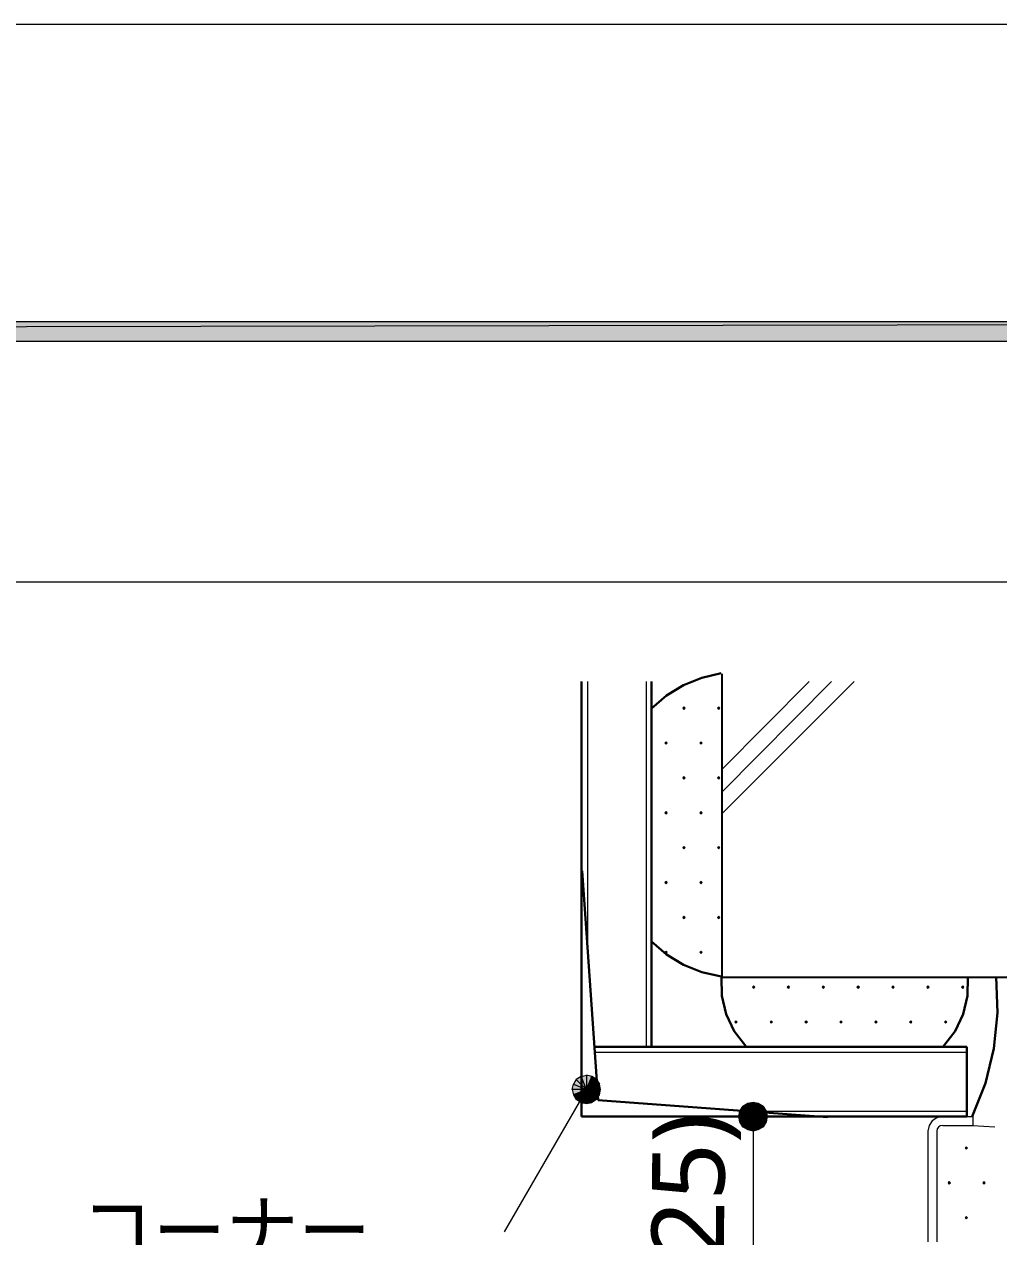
# Model space of a CAD drawing. Header units: millimetres. Extents: x 0 to 420, y 0 to 297.
# Drawn here: x 294.3 to 329.2, y 253.55 to 296.97 of the extents above; entities that cross this region are included whole.
import ezdxf
from ezdxf.enums import TextEntityAlignment as Align

# ---------------------------------------------------------------- set-up
doc = ezdxf.new("R2010")
doc.units = ezdxf.units.MM
doc.styles.add('kst32b', font='NotoSansJP-Variable.ttf')

msp = doc.modelspace()

# ---------------------------------------------------------------- hatches: boundary and pattern name
h = msp.add_hatch(color=7)
h.paths.add_polyline_path([(394.166, 285.623), (394.166, 286.321), (26.183, 285.623), (394.166, 285.623)])
h.paths.add_polyline_path([(394.166, 286.321), (26.183, 285.623), (26.183, 286.321), (394.166, 286.321)])
for points in [[(317.923, 272.521), (317.902, 272.5), (317.881, 272.479), (317.902, 272.457), (317.923, 272.436), (317.945, 272.457), (317.966, 272.479), (317.945, 272.5), (317.923, 272.521)], [(319.172, 272.521), (319.151, 272.5), (319.13, 272.479), (319.151, 272.457), (319.172, 272.436), (319.193, 272.457), (319.214, 272.479), (319.193, 272.5), (319.172, 272.521)], [(317.288, 271.272), (317.267, 271.251), (317.246, 271.23), (317.267, 271.208), (317.288, 271.187), (317.309, 271.208), (317.331, 271.23), (317.309, 271.251), (317.288, 271.272)], [(318.537, 271.272), (318.516, 271.251), (318.495, 271.23), (318.516, 271.208), (318.537, 271.187), (318.558, 271.208), (318.579, 271.23), (318.558, 271.251), (318.537, 271.272)], [(317.923, 270.023), (317.902, 270.002), (317.881, 269.981), (317.902, 269.96), (317.923, 269.938), (317.945, 269.96), (317.966, 269.981), (317.945, 270.002), (317.923, 270.023)], [(319.172, 270.023), (319.151, 270.002), (319.13, 269.981), (319.151, 269.96), (319.172, 269.938), (319.193, 269.96), (319.214, 269.981), (319.193, 270.002), (319.172, 270.023)], [(317.288, 268.774), (317.267, 268.753), (317.246, 268.732), (317.267, 268.711), (317.288, 268.69), (317.309, 268.711), (317.331, 268.732), (317.309, 268.753), (317.288, 268.774)], [(318.537, 268.774), (318.516, 268.753), (318.495, 268.732), (318.516, 268.711), (318.537, 268.69), (318.558, 268.711), (318.579, 268.732), (318.558, 268.753), (318.537, 268.774)], [(317.923, 267.525), (317.902, 267.504), (317.881, 267.483), (317.902, 267.462), (317.923, 267.441), (317.945, 267.462), (317.966, 267.483), (317.945, 267.504), (317.923, 267.525)], [(319.172, 267.525), (319.151, 267.504), (319.13, 267.483), (319.151, 267.462), (319.172, 267.441), (319.193, 267.462), (319.214, 267.483), (319.193, 267.504), (319.172, 267.525)], [(317.288, 266.277), (317.267, 266.255), (317.246, 266.234), (317.267, 266.213), (317.288, 266.192), (317.309, 266.213), (317.331, 266.234), (317.309, 266.255), (317.288, 266.277)], [(318.537, 266.277), (318.516, 266.255), (318.495, 266.234), (318.516, 266.213), (318.537, 266.192), (318.558, 266.213), (318.579, 266.234), (318.558, 266.255), (318.537, 266.277)], [(317.923, 265.028), (317.902, 265.007), (317.881, 264.985), (317.902, 264.964), (317.923, 264.943), (317.945, 264.964), (317.966, 264.985), (317.945, 265.007), (317.923, 265.028)], [(319.172, 265.028), (319.151, 265.007), (319.13, 264.985), (319.151, 264.964), (319.172, 264.943), (319.193, 264.964), (319.214, 264.985), (319.193, 265.007), (319.172, 265.028)], [(317.288, 263.779), (317.267, 263.758), (317.246, 263.737), (317.267, 263.715), (317.288, 263.694), (317.309, 263.715), (317.331, 263.737), (317.309, 263.758), (317.288, 263.779)], [(318.537, 263.779), (318.516, 263.758), (318.495, 263.737), (318.516, 263.715), (318.537, 263.694), (318.558, 263.715), (318.579, 263.737), (318.558, 263.758), (318.537, 263.779)], [(320.421, 262.53), (320.4, 262.509), (320.379, 262.488), (320.4, 262.467), (320.421, 262.446), (320.442, 262.467), (320.463, 262.488), (320.442, 262.509), (320.421, 262.53)], [(321.67, 262.53), (321.649, 262.509), (321.628, 262.488), (321.649, 262.467), (321.67, 262.446), (321.691, 262.467), (321.712, 262.488), (321.691, 262.509), (321.67, 262.53)], [(322.919, 262.53), (322.898, 262.509), (322.876, 262.488), (322.898, 262.467), (322.919, 262.446), (322.94, 262.467), (322.961, 262.488), (322.94, 262.509), (322.919, 262.53)], [(324.168, 262.53), (324.146, 262.509), (324.125, 262.488), (324.146, 262.467), (324.168, 262.446), (324.189, 262.467), (324.21, 262.488), (324.189, 262.509), (324.168, 262.53)], [(325.416, 262.53), (325.395, 262.509), (325.374, 262.488), (325.395, 262.467), (325.416, 262.446), (325.437, 262.467), (325.459, 262.488), (325.437, 262.509), (325.416, 262.53)], [(326.665, 262.53), (326.644, 262.509), (326.623, 262.488), (326.644, 262.467), (326.665, 262.446), (326.686, 262.467), (326.707, 262.488), (326.686, 262.509), (326.665, 262.53)], [(327.914, 262.53), (327.893, 262.509), (327.872, 262.488), (327.893, 262.467), (327.914, 262.446), (327.935, 262.467), (327.956, 262.488), (327.935, 262.509), (327.914, 262.53)], [(319.786, 261.281), (319.765, 261.26), (319.744, 261.239), (319.765, 261.218), (319.786, 261.197), (319.807, 261.218), (319.828, 261.239), (319.807, 261.26), (319.786, 261.281)], [(321.056, 261.281), (321.035, 261.26), (321.014, 261.239), (321.035, 261.218), (321.056, 261.197), (321.077, 261.218), (321.098, 261.239), (321.077, 261.26), (321.056, 261.281)], [(322.305, 261.281), (322.284, 261.26), (322.262, 261.239), (322.284, 261.218), (322.305, 261.197), (322.326, 261.218), (322.347, 261.239), (322.326, 261.26), (322.305, 261.281)], [(323.554, 261.281), (323.532, 261.26), (323.511, 261.239), (323.532, 261.218), (323.554, 261.197), (323.575, 261.218), (323.596, 261.239), (323.575, 261.26), (323.554, 261.281)], [(324.803, 261.281), (324.781, 261.26), (324.76, 261.239), (324.781, 261.218), (324.803, 261.197), (324.824, 261.218), (324.845, 261.239), (324.824, 261.26), (324.803, 261.281)], [(326.051, 261.281), (326.03, 261.26), (326.009, 261.239), (326.03, 261.218), (326.051, 261.197), (326.073, 261.218), (326.094, 261.239), (326.073, 261.26), (326.051, 261.281)], [(327.3, 261.281), (327.279, 261.26), (327.258, 261.239), (327.279, 261.218), (327.3, 261.197), (327.321, 261.218), (327.343, 261.239), (327.321, 261.26), (327.3, 261.281)], [(314.896, 258.635), (314.939, 258.826), (314.431, 258.826), (314.896, 258.635)], [(320.866, 257.662), (320.908, 257.852), (320.4, 257.852), (320.866, 257.662)], [(328.041, 256.773), (328.02, 256.752), (327.999, 256.73), (328.02, 256.709), (328.041, 256.688), (328.062, 256.709), (328.083, 256.73), (328.062, 256.752), (328.041, 256.773)], [(327.427, 255.524), (327.406, 255.503), (327.385, 255.482), (327.406, 255.46), (327.427, 255.439), (327.448, 255.46), (327.47, 255.482), (327.448, 255.503), (327.427, 255.524)], [(328.676, 255.524), (328.655, 255.503), (328.634, 255.482), (328.655, 255.46), (328.676, 255.439), (328.697, 255.46), (328.718, 255.482), (328.697, 255.503), (328.676, 255.524)], [(328.041, 254.275), (328.02, 254.254), (327.999, 254.233), (328.02, 254.212), (328.041, 254.19), (328.062, 254.212), (328.083, 254.233), (328.062, 254.254), (328.041, 254.275)]]:
    msp.add_hatch(color=7).paths.add_polyline_path(points)
h = msp.add_hatch(color=7)
h.paths.add_polyline_path([(314.621, 259.292), (314.431, 259.334), (314.431, 258.826), (314.621, 259.292)])
h.paths.add_polyline_path([(314.431, 259.334), (314.431, 258.826), (314.24, 259.292), (314.431, 259.334)])
h.paths.add_polyline_path([(314.431, 258.826), (314.24, 259.292), (314.071, 259.186), (314.431, 258.826)])
h = msp.add_hatch(color=7)
h.paths.add_polyline_path([(314.939, 258.826), (314.896, 259.016), (314.431, 258.826), (314.939, 258.826)])
h.paths.add_polyline_path([(314.896, 259.016), (314.431, 258.826), (314.791, 259.186), (314.896, 259.016)])
h.paths.add_polyline_path([(314.431, 258.826), (314.791, 259.186), (314.621, 259.292), (314.431, 258.826)])
h = msp.add_hatch(color=7)
h.paths.add_polyline_path([(314.071, 259.186), (313.965, 259.016), (314.431, 258.826), (314.071, 259.186)])
h.paths.add_polyline_path([(313.965, 259.016), (314.431, 258.826), (313.923, 258.826), (313.965, 259.016)])
h.paths.add_polyline_path([(314.431, 258.826), (313.923, 258.826), (313.965, 258.635), (314.431, 258.826)])
h = msp.add_hatch(color=7)
h.paths.add_polyline_path([(313.965, 258.635), (314.071, 258.466), (314.431, 258.826), (313.965, 258.635)])
h.paths.add_polyline_path([(314.071, 258.466), (314.431, 258.826), (314.24, 258.36), (314.071, 258.466)])
h.paths.add_polyline_path([(314.431, 258.826), (314.24, 258.36), (314.431, 258.318), (314.431, 258.826)])
h = msp.add_hatch(color=7)
h.paths.add_polyline_path([(314.431, 258.318), (314.621, 258.36), (314.431, 258.826), (314.431, 258.318)])
h.paths.add_polyline_path([(314.621, 258.36), (314.431, 258.826), (314.791, 258.466), (314.621, 258.36)])
h.paths.add_polyline_path([(314.431, 258.826), (314.791, 258.466), (314.896, 258.635), (314.431, 258.826)])
h = msp.add_hatch(color=7)
h.paths.add_polyline_path([(320.4, 258.36), (320.209, 258.318), (320.4, 257.852), (320.4, 258.36)])
h.paths.add_polyline_path([(320.209, 258.318), (320.4, 257.852), (320.04, 258.212), (320.209, 258.318)])
h.paths.add_polyline_path([(320.4, 257.852), (320.04, 258.212), (319.934, 258.043), (320.4, 257.852)])
h = msp.add_hatch(color=7)
h.paths.add_polyline_path([(320.59, 258.318), (320.4, 258.36), (320.4, 257.852), (320.59, 258.318)])
h.paths.add_polyline_path([(320.4, 258.36), (320.4, 257.852), (320.209, 258.318), (320.4, 258.36)])
h.paths.add_polyline_path([(320.4, 257.852), (320.209, 258.318), (320.04, 258.212), (320.4, 257.852)])
h = msp.add_hatch(color=7)
h.paths.add_polyline_path([(320.59, 258.318), (320.4, 258.36), (320.4, 257.852), (320.59, 258.318)])
h.paths.add_polyline_path([(320.4, 258.36), (320.4, 257.852), (320.209, 258.318), (320.4, 258.36)])
h.paths.add_polyline_path([(320.4, 257.852), (320.209, 258.318), (320.04, 258.212), (320.4, 257.852)])
h = msp.add_hatch(color=7)
h.paths.add_polyline_path([(320.76, 258.212), (320.59, 258.318), (320.4, 257.852), (320.76, 258.212)])
h.paths.add_polyline_path([(320.59, 258.318), (320.4, 257.852), (320.4, 258.36), (320.59, 258.318)])
h.paths.add_polyline_path([(320.4, 257.852), (320.4, 258.36), (320.209, 258.318), (320.4, 257.852)])
h = msp.add_hatch(color=7)
h.paths.add_polyline_path([(320.866, 258.043), (320.76, 258.212), (320.4, 257.852), (320.866, 258.043)])
h.paths.add_polyline_path([(320.76, 258.212), (320.4, 257.852), (320.59, 258.318), (320.76, 258.212)])
h.paths.add_polyline_path([(320.4, 257.852), (320.59, 258.318), (320.4, 258.36), (320.4, 257.852)])
h = msp.add_hatch(color=7)
h.paths.add_polyline_path([(320.209, 258.318), (320.04, 258.212), (320.4, 257.852), (320.209, 258.318)])
h.paths.add_polyline_path([(320.04, 258.212), (320.4, 257.852), (319.934, 258.043), (320.04, 258.212)])
h.paths.add_polyline_path([(320.4, 257.852), (319.934, 258.043), (319.892, 257.852), (320.4, 257.852)])
h = msp.add_hatch(color=7)
h.paths.add_polyline_path([(320.04, 258.212), (319.934, 258.043), (320.4, 257.852), (320.04, 258.212)])
h.paths.add_polyline_path([(319.934, 258.043), (320.4, 257.852), (319.892, 257.852), (319.934, 258.043)])
h.paths.add_polyline_path([(320.4, 257.852), (319.892, 257.852), (319.934, 257.662), (320.4, 257.852)])
h = msp.add_hatch(color=7)
h.paths.add_polyline_path([(320.04, 258.212), (319.934, 258.043), (320.4, 257.852), (320.04, 258.212)])
h.paths.add_polyline_path([(319.934, 258.043), (320.4, 257.852), (319.892, 257.852), (319.934, 258.043)])
h.paths.add_polyline_path([(320.4, 257.852), (319.892, 257.852), (319.934, 257.662), (320.4, 257.852)])
h = msp.add_hatch(color=7)
h.paths.add_polyline_path([(319.934, 258.043), (319.892, 257.852), (320.4, 257.852), (319.934, 258.043)])
h.paths.add_polyline_path([(319.892, 257.852), (320.4, 257.852), (319.934, 257.662), (319.892, 257.852)])
h.paths.add_polyline_path([(320.4, 257.852), (319.934, 257.662), (320.04, 257.492), (320.4, 257.852)])
h = msp.add_hatch(color=7)
h.paths.add_polyline_path([(320.908, 257.852), (320.866, 258.043), (320.4, 257.852), (320.908, 257.852)])
h.paths.add_polyline_path([(320.866, 258.043), (320.4, 257.852), (320.76, 258.212), (320.866, 258.043)])
h.paths.add_polyline_path([(320.4, 257.852), (320.76, 258.212), (320.59, 258.318), (320.4, 257.852)])
h = msp.add_hatch(color=7)
h.paths.add_polyline_path([(320.908, 257.852), (320.866, 258.043), (320.4, 257.852), (320.908, 257.852)])
h.paths.add_polyline_path([(320.866, 258.043), (320.4, 257.852), (320.76, 258.212), (320.866, 258.043)])
h.paths.add_polyline_path([(320.4, 257.852), (320.76, 258.212), (320.59, 258.318), (320.4, 257.852)])
h = msp.add_hatch(color=7)
h.paths.add_polyline_path([(320.866, 257.662), (320.908, 257.852), (320.4, 257.852), (320.866, 257.662)])
h.paths.add_polyline_path([(320.908, 257.852), (320.4, 257.852), (320.866, 258.043), (320.908, 257.852)])
h.paths.add_polyline_path([(320.4, 257.852), (320.866, 258.043), (320.76, 258.212), (320.4, 257.852)])
h = msp.add_hatch(color=7)
h.paths.add_polyline_path([(320.76, 257.492), (320.866, 257.662), (320.4, 257.852), (320.76, 257.492)])
h.paths.add_polyline_path([(320.866, 257.662), (320.4, 257.852), (320.908, 257.852), (320.866, 257.662)])
h.paths.add_polyline_path([(320.4, 257.852), (320.908, 257.852), (320.866, 258.043), (320.4, 257.852)])
h = msp.add_hatch(color=7)
h.paths.add_polyline_path([(319.892, 257.852), (319.934, 257.662), (320.4, 257.852), (319.892, 257.852)])
h.paths.add_polyline_path([(319.934, 257.662), (320.4, 257.852), (320.04, 257.492), (319.934, 257.662)])
h.paths.add_polyline_path([(320.4, 257.852), (320.04, 257.492), (320.209, 257.387), (320.4, 257.852)])
h = msp.add_hatch(color=7)
h.paths.add_polyline_path([(319.934, 257.662), (320.04, 257.492), (320.4, 257.852), (319.934, 257.662)])
h.paths.add_polyline_path([(320.04, 257.492), (320.4, 257.852), (320.209, 257.387), (320.04, 257.492)])
h.paths.add_polyline_path([(320.4, 257.852), (320.209, 257.387), (320.4, 257.344), (320.4, 257.852)])
h = msp.add_hatch(color=7)
h.paths.add_polyline_path([(319.934, 257.662), (320.04, 257.492), (320.4, 257.852), (319.934, 257.662)])
h.paths.add_polyline_path([(320.04, 257.492), (320.4, 257.852), (320.209, 257.387), (320.04, 257.492)])
h.paths.add_polyline_path([(320.4, 257.852), (320.209, 257.387), (320.4, 257.344), (320.4, 257.852)])
h = msp.add_hatch(color=7)
h.paths.add_polyline_path([(320.04, 257.492), (320.209, 257.387), (320.4, 257.852), (320.04, 257.492)])
h.paths.add_polyline_path([(320.209, 257.387), (320.4, 257.852), (320.4, 257.344), (320.209, 257.387)])
h.paths.add_polyline_path([(320.4, 257.852), (320.4, 257.344), (320.59, 257.387), (320.4, 257.852)])
h = msp.add_hatch(color=7)
h.paths.add_polyline_path([(320.209, 257.387), (320.4, 257.344), (320.4, 257.852), (320.209, 257.387)])
h.paths.add_polyline_path([(320.4, 257.344), (320.4, 257.852), (320.59, 257.387), (320.4, 257.344)])
h.paths.add_polyline_path([(320.4, 257.852), (320.59, 257.387), (320.76, 257.492), (320.4, 257.852)])
h = msp.add_hatch(color=7)
h.paths.add_polyline_path([(320.59, 257.387), (320.76, 257.492), (320.4, 257.852), (320.59, 257.387)])
h.paths.add_polyline_path([(320.76, 257.492), (320.4, 257.852), (320.866, 257.662), (320.76, 257.492)])
h.paths.add_polyline_path([(320.4, 257.852), (320.866, 257.662), (320.908, 257.852), (320.4, 257.852)])
h = msp.add_hatch(color=7)
h.paths.add_polyline_path([(320.4, 257.344), (320.59, 257.387), (320.4, 257.852), (320.4, 257.344)])
h.paths.add_polyline_path([(320.59, 257.387), (320.4, 257.852), (320.76, 257.492), (320.59, 257.387)])
h.paths.add_polyline_path([(320.4, 257.852), (320.76, 257.492), (320.866, 257.662), (320.4, 257.852)])
h = msp.add_hatch(color=7)
h.paths.add_polyline_path([(320.4, 257.344), (320.59, 257.387), (320.4, 257.852), (320.4, 257.344)])
h.paths.add_polyline_path([(320.59, 257.387), (320.4, 257.852), (320.76, 257.492), (320.59, 257.387)])
h.paths.add_polyline_path([(320.4, 257.852), (320.76, 257.492), (320.866, 257.662), (320.4, 257.852)])

# ---------------------------------------------------------------- linework, layer by layer
at = {"lineweight": 13}
msp.add_lwpolyline([(0.191, 0), (0.191, 296.968), (420.158, 296.968), (420.158, 0)], close=True, dxfattribs=at)
at = {"lineweight": 0}
for points in [[(394.166, 285.623), (394.166, 286.321), (26.183, 285.623)], [(394.166, 286.321), (26.183, 285.623), (26.183, 286.321)], [(317.923, 272.521), (317.902, 272.5), (317.881, 272.479), (317.902, 272.457), (317.923, 272.436), (317.945, 272.457), (317.966, 272.479), (317.945, 272.5)], [(319.172, 272.521), (319.151, 272.5), (319.13, 272.479), (319.151, 272.457), (319.172, 272.436), (319.193, 272.457), (319.214, 272.479), (319.193, 272.5)], [(317.288, 271.272), (317.267, 271.251), (317.246, 271.23), (317.267, 271.208), (317.288, 271.187), (317.309, 271.208), (317.331, 271.23), (317.309, 271.251)], [(318.537, 271.272), (318.516, 271.251), (318.495, 271.23), (318.516, 271.208), (318.537, 271.187), (318.558, 271.208), (318.579, 271.23), (318.558, 271.251)], [(317.923, 270.023), (317.902, 270.002), (317.881, 269.981), (317.902, 269.96), (317.923, 269.938), (317.945, 269.96), (317.966, 269.981), (317.945, 270.002)], [(319.172, 270.023), (319.151, 270.002), (319.13, 269.981), (319.151, 269.96), (319.172, 269.938), (319.193, 269.96), (319.214, 269.981), (319.193, 270.002)], [(317.288, 268.774), (317.267, 268.753), (317.246, 268.732), (317.267, 268.711), (317.288, 268.69), (317.309, 268.711), (317.331, 268.732), (317.309, 268.753)], [(318.537, 268.774), (318.516, 268.753), (318.495, 268.732), (318.516, 268.711), (318.537, 268.69), (318.558, 268.711), (318.579, 268.732), (318.558, 268.753)], [(317.923, 267.525), (317.902, 267.504), (317.881, 267.483), (317.902, 267.462), (317.923, 267.441), (317.945, 267.462), (317.966, 267.483), (317.945, 267.504)], [(319.172, 267.525), (319.151, 267.504), (319.13, 267.483), (319.151, 267.462), (319.172, 267.441), (319.193, 267.462), (319.214, 267.483), (319.193, 267.504)], [(317.288, 266.277), (317.267, 266.255), (317.246, 266.234), (317.267, 266.213), (317.288, 266.192), (317.309, 266.213), (317.331, 266.234), (317.309, 266.255)], [(318.537, 266.277), (318.516, 266.255), (318.495, 266.234), (318.516, 266.213), (318.537, 266.192), (318.558, 266.213), (318.579, 266.234), (318.558, 266.255)], [(317.923, 265.028), (317.902, 265.007), (317.881, 264.985), (317.902, 264.964), (317.923, 264.943), (317.945, 264.964), (317.966, 264.985), (317.945, 265.007)], [(319.172, 265.028), (319.151, 265.007), (319.13, 264.985), (319.151, 264.964), (319.172, 264.943), (319.193, 264.964), (319.214, 264.985), (319.193, 265.007)], [(317.288, 263.779), (317.267, 263.758), (317.246, 263.737), (317.267, 263.715), (317.288, 263.694), (317.309, 263.715), (317.331, 263.737), (317.309, 263.758)], [(318.537, 263.779), (318.516, 263.758), (318.495, 263.737), (318.516, 263.715), (318.537, 263.694), (318.558, 263.715), (318.579, 263.737), (318.558, 263.758)], [(320.421, 262.53), (320.4, 262.509), (320.379, 262.488), (320.4, 262.467), (320.421, 262.446), (320.442, 262.467), (320.463, 262.488), (320.442, 262.509)], [(321.67, 262.53), (321.649, 262.509), (321.628, 262.488), (321.649, 262.467), (321.67, 262.446), (321.691, 262.467), (321.712, 262.488), (321.691, 262.509)], [(322.919, 262.53), (322.898, 262.509), (322.876, 262.488), (322.898, 262.467), (322.919, 262.446), (322.94, 262.467), (322.961, 262.488), (322.94, 262.509)], [(324.168, 262.53), (324.146, 262.509), (324.125, 262.488), (324.146, 262.467), (324.168, 262.446), (324.189, 262.467), (324.21, 262.488), (324.189, 262.509)], [(325.416, 262.53), (325.395, 262.509), (325.374, 262.488), (325.395, 262.467), (325.416, 262.446), (325.437, 262.467), (325.459, 262.488), (325.437, 262.509)], [(326.665, 262.53), (326.644, 262.509), (326.623, 262.488), (326.644, 262.467), (326.665, 262.446), (326.686, 262.467), (326.707, 262.488), (326.686, 262.509)], [(327.914, 262.53), (327.893, 262.509), (327.872, 262.488), (327.893, 262.467), (327.914, 262.446), (327.935, 262.467), (327.956, 262.488), (327.935, 262.509)], [(319.786, 261.281), (319.765, 261.26), (319.744, 261.239), (319.765, 261.218), (319.786, 261.197), (319.807, 261.218), (319.828, 261.239), (319.807, 261.26)], [(321.056, 261.281), (321.035, 261.26), (321.014, 261.239), (321.035, 261.218), (321.056, 261.197), (321.077, 261.218), (321.098, 261.239), (321.077, 261.26)], [(322.305, 261.281), (322.284, 261.26), (322.262, 261.239), (322.284, 261.218), (322.305, 261.197), (322.326, 261.218), (322.347, 261.239), (322.326, 261.26)], [(323.554, 261.281), (323.532, 261.26), (323.511, 261.239), (323.532, 261.218), (323.554, 261.197), (323.575, 261.218), (323.596, 261.239), (323.575, 261.26)], [(324.803, 261.281), (324.781, 261.26), (324.76, 261.239), (324.781, 261.218), (324.803, 261.197), (324.824, 261.218), (324.845, 261.239), (324.824, 261.26)], [(326.051, 261.281), (326.03, 261.26), (326.009, 261.239), (326.03, 261.218), (326.051, 261.197), (326.073, 261.218), (326.094, 261.239), (326.073, 261.26)], [(327.3, 261.281), (327.279, 261.26), (327.258, 261.239), (327.279, 261.218), (327.3, 261.197), (327.321, 261.218), (327.343, 261.239), (327.321, 261.26)], [(314.431, 258.826), (314.24, 259.292), (314.071, 259.186)], [(314.431, 259.334), (314.431, 258.826), (314.24, 259.292)], [(314.621, 259.292), (314.431, 259.334), (314.431, 258.826)], [(314.431, 258.826), (314.791, 259.186), (314.621, 259.292)], [(313.965, 259.016), (314.431, 258.826), (313.923, 258.826)], [(314.431, 258.826), (313.923, 258.826), (313.965, 258.635)], [(314.071, 259.186), (313.965, 259.016), (314.431, 258.826)], [(313.965, 258.635), (314.071, 258.466), (314.431, 258.826)], [(314.071, 258.466), (314.431, 258.826), (314.24, 258.36)], [(314.431, 258.826), (314.24, 258.36), (314.431, 258.318)], [(314.896, 259.016), (314.431, 258.826), (314.791, 259.186)], [(314.939, 258.826), (314.896, 259.016), (314.431, 258.826)], [(314.431, 258.318), (314.621, 258.36), (314.431, 258.826)], [(314.621, 258.36), (314.431, 258.826), (314.791, 258.466)], [(314.431, 258.826), (314.791, 258.466), (314.896, 258.635)], [(314.896, 258.635), (314.939, 258.826), (314.431, 258.826)], [(320.4, 258.36), (320.209, 258.318), (320.4, 257.852)], [(320.4, 258.36), (320.4, 257.852), (320.209, 258.318)], [(320.4, 257.852), (320.4, 258.36), (320.209, 258.318)], [(320.4, 258.36), (320.4, 257.852), (320.209, 258.318)], [(320.4, 257.852), (320.59, 258.318), (320.4, 258.36)], [(320.59, 258.318), (320.4, 258.36), (320.4, 257.852)], [(320.59, 258.318), (320.4, 257.852), (320.4, 258.36)], [(320.59, 258.318), (320.4, 258.36), (320.4, 257.852)], [(319.934, 258.043), (319.892, 257.852), (320.4, 257.852)], [(319.934, 258.043), (320.4, 257.852), (319.892, 257.852)], [(320.4, 257.852), (319.934, 258.043), (319.892, 257.852)], [(319.934, 258.043), (320.4, 257.852), (319.892, 257.852)], [(320.4, 257.852), (320.04, 258.212), (319.934, 258.043)], [(320.04, 258.212), (319.934, 258.043), (320.4, 257.852)], [(320.04, 258.212), (320.4, 257.852), (319.934, 258.043)], [(320.04, 258.212), (319.934, 258.043), (320.4, 257.852)], [(320.209, 258.318), (320.4, 257.852), (320.04, 258.212)], [(320.4, 257.852), (320.209, 258.318), (320.04, 258.212)], [(320.209, 258.318), (320.04, 258.212), (320.4, 257.852)], [(320.4, 257.852), (320.209, 258.318), (320.04, 258.212)], [(320.76, 258.212), (320.4, 257.852), (320.59, 258.318)], [(320.4, 257.852), (320.76, 258.212), (320.59, 258.318)], [(320.76, 258.212), (320.59, 258.318), (320.4, 257.852)], [(320.4, 257.852), (320.76, 258.212), (320.59, 258.318)], [(320.866, 258.043), (320.76, 258.212), (320.4, 257.852)], [(320.866, 258.043), (320.4, 257.852), (320.76, 258.212)], [(320.4, 257.852), (320.866, 258.043), (320.76, 258.212)], [(320.866, 258.043), (320.4, 257.852), (320.76, 258.212)], [(320.4, 257.852), (320.908, 257.852), (320.866, 258.043)], [(320.908, 257.852), (320.866, 258.043), (320.4, 257.852)], [(320.908, 257.852), (320.4, 257.852), (320.866, 258.043)], [(320.908, 257.852), (320.866, 258.043), (320.4, 257.852)], [(319.892, 257.852), (319.934, 257.662), (320.4, 257.852)], [(319.892, 257.852), (320.4, 257.852), (319.934, 257.662)], [(320.4, 257.852), (319.892, 257.852), (319.934, 257.662)], [(320.4, 257.852), (319.892, 257.852), (319.934, 257.662)], [(319.934, 257.662), (320.4, 257.852), (320.04, 257.492)], [(320.4, 257.852), (319.934, 257.662), (320.04, 257.492)], [(319.934, 257.662), (320.04, 257.492), (320.4, 257.852)], [(319.934, 257.662), (320.04, 257.492), (320.4, 257.852)], [(320.4, 257.852), (320.04, 257.492), (320.209, 257.387)], [(320.04, 257.492), (320.209, 257.387), (320.4, 257.852)], [(320.04, 257.492), (320.4, 257.852), (320.209, 257.387)], [(320.04, 257.492), (320.4, 257.852), (320.209, 257.387)], [(320.209, 257.387), (320.4, 257.344), (320.4, 257.852)], [(320.209, 257.387), (320.4, 257.852), (320.4, 257.344)], [(320.4, 257.852), (320.209, 257.387), (320.4, 257.344)], [(320.4, 257.852), (320.209, 257.387), (320.4, 257.344)], [(320.4, 257.344), (320.4, 257.852), (320.59, 257.387)], [(320.4, 257.852), (320.59, 257.387), (320.76, 257.492)], [(320.76, 257.492), (320.866, 257.662), (320.4, 257.852)], [(320.866, 257.662), (320.4, 257.852), (320.908, 257.852)], [(320.4, 257.852), (320.4, 257.344), (320.59, 257.387)], [(320.59, 257.387), (320.76, 257.492), (320.4, 257.852)], [(320.76, 257.492), (320.4, 257.852), (320.866, 257.662)], [(320.4, 257.852), (320.866, 257.662), (320.908, 257.852)], [(320.4, 257.344), (320.59, 257.387), (320.4, 257.852)], [(320.59, 257.387), (320.4, 257.852), (320.76, 257.492)], [(320.4, 257.852), (320.76, 257.492), (320.866, 257.662)], [(320.866, 257.662), (320.908, 257.852), (320.4, 257.852)], [(320.4, 257.344), (320.59, 257.387), (320.4, 257.852)], [(320.59, 257.387), (320.4, 257.852), (320.76, 257.492)], [(320.4, 257.852), (320.76, 257.492), (320.866, 257.662)], [(320.866, 257.662), (320.908, 257.852), (320.4, 257.852)], [(328.041, 256.773), (328.02, 256.752), (327.999, 256.73), (328.02, 256.709), (328.041, 256.688), (328.062, 256.709), (328.083, 256.73), (328.062, 256.752)], [(327.427, 255.524), (327.406, 255.503), (327.385, 255.482), (327.406, 255.46), (327.427, 255.439), (327.448, 255.46), (327.47, 255.482), (327.448, 255.503)], [(328.676, 255.524), (328.655, 255.503), (328.634, 255.482), (328.655, 255.46), (328.676, 255.439), (328.697, 255.46), (328.718, 255.482), (328.697, 255.503)], [(328.041, 254.275), (328.02, 254.254), (327.999, 254.233), (328.02, 254.212), (328.041, 254.19), (328.062, 254.212), (328.083, 254.233), (328.062, 254.254)]]:
    msp.add_lwpolyline(points, close=True, dxfattribs=at)
at = {"lineweight": 13}
for points in [[(394.166, 276.987), (26.183, 276.987)], [(314.473, 273.431), (314.473, 264.075)], [(316.569, 273.431), (316.569, 260.35)], [(319.278, 268.69), (324.019, 273.431)], [(319.278, 269.473), (323.215, 273.431)], [(319.278, 270.277), (322.411, 273.431)], [(314.748, 260.159), (328.062, 260.159)], [(314.431, 258.826), (311.489, 253.725)], [(320.082, 258.043), (328.062, 258.043)], [(320.4, 257.852), (320.4, 252.857), (320.4, 249.851)], [(327.184, 257.852), (326.982, 257.812), (326.817, 257.7), (326.706, 257.536), (326.665, 257.334)], [(327.184, 257.535), (327.105, 257.519), (327.042, 257.476), (326.998, 257.412), (326.983, 257.334)], [(327.194, 257.852), (328.274, 257.852), (328.274, 257.535)], [(327.194, 257.535), (328.274, 257.535)], [(328.274, 257.535), (329.057, 257.492)], [(326.665, 257.323), (326.665, 253.365)], [(326.983, 257.323), (326.983, 253.365)]]:
    msp.add_lwpolyline(points, dxfattribs=at)
at = {"lineweight": 30}
for points in [[(319.263, 273.726), (318.568, 273.569), (317.911, 273.303), (317.305, 272.935), (316.764, 272.471)], [(314.262, 273.431), (314.262, 257.852)], [(316.759, 273.431), (316.759, 260.35)], [(314.283, 266.658), (314.854, 258.445), (323.067, 257.831)], [(316.764, 264.125), (317.305, 263.661), (317.911, 263.293), (318.568, 263.027), (319.263, 262.87)], [(319.271, 262.863), (319.28, 262.18), (319.433, 261.522), (319.721, 260.911), (320.139, 260.37)], [(327.223, 260.37), (327.64, 260.911), (327.929, 261.522), (328.081, 262.18), (328.09, 262.863)], [(328.247, 257.858), (328.724, 259.052), (329.028, 260.295), (329.158, 261.568), (329.11, 262.852)], [(314.727, 260.35), (328.062, 260.35)], [(328.062, 257.852), (328.062, 260.35)], [(314.262, 257.852), (328.062, 257.852)]]:
    msp.add_lwpolyline(points, dxfattribs=at)
at = {"lineweight": 25}
for points in [[(319.278, 273.706), (319.278, 262.848)], [(319.278, 262.848), (343.26, 262.848)]]:
    msp.add_lwpolyline(points, dxfattribs=at)

# ---------------------------------------------------------------- texts
at = {"style": 'kst32b'}
for s, height, p, p2 in [('(15)(25)', 2.5989, (319.278, 245.406), (319.405, 257.978)), ('コーナー', 2.0791, (296.312, 252.73), (306.708, 252.73))]:
    msp.add_text(s, height=height, dxfattribs=at).set_placement(p, p2, align=Align.FIT)

doc.saveas('drawing.dxf')
